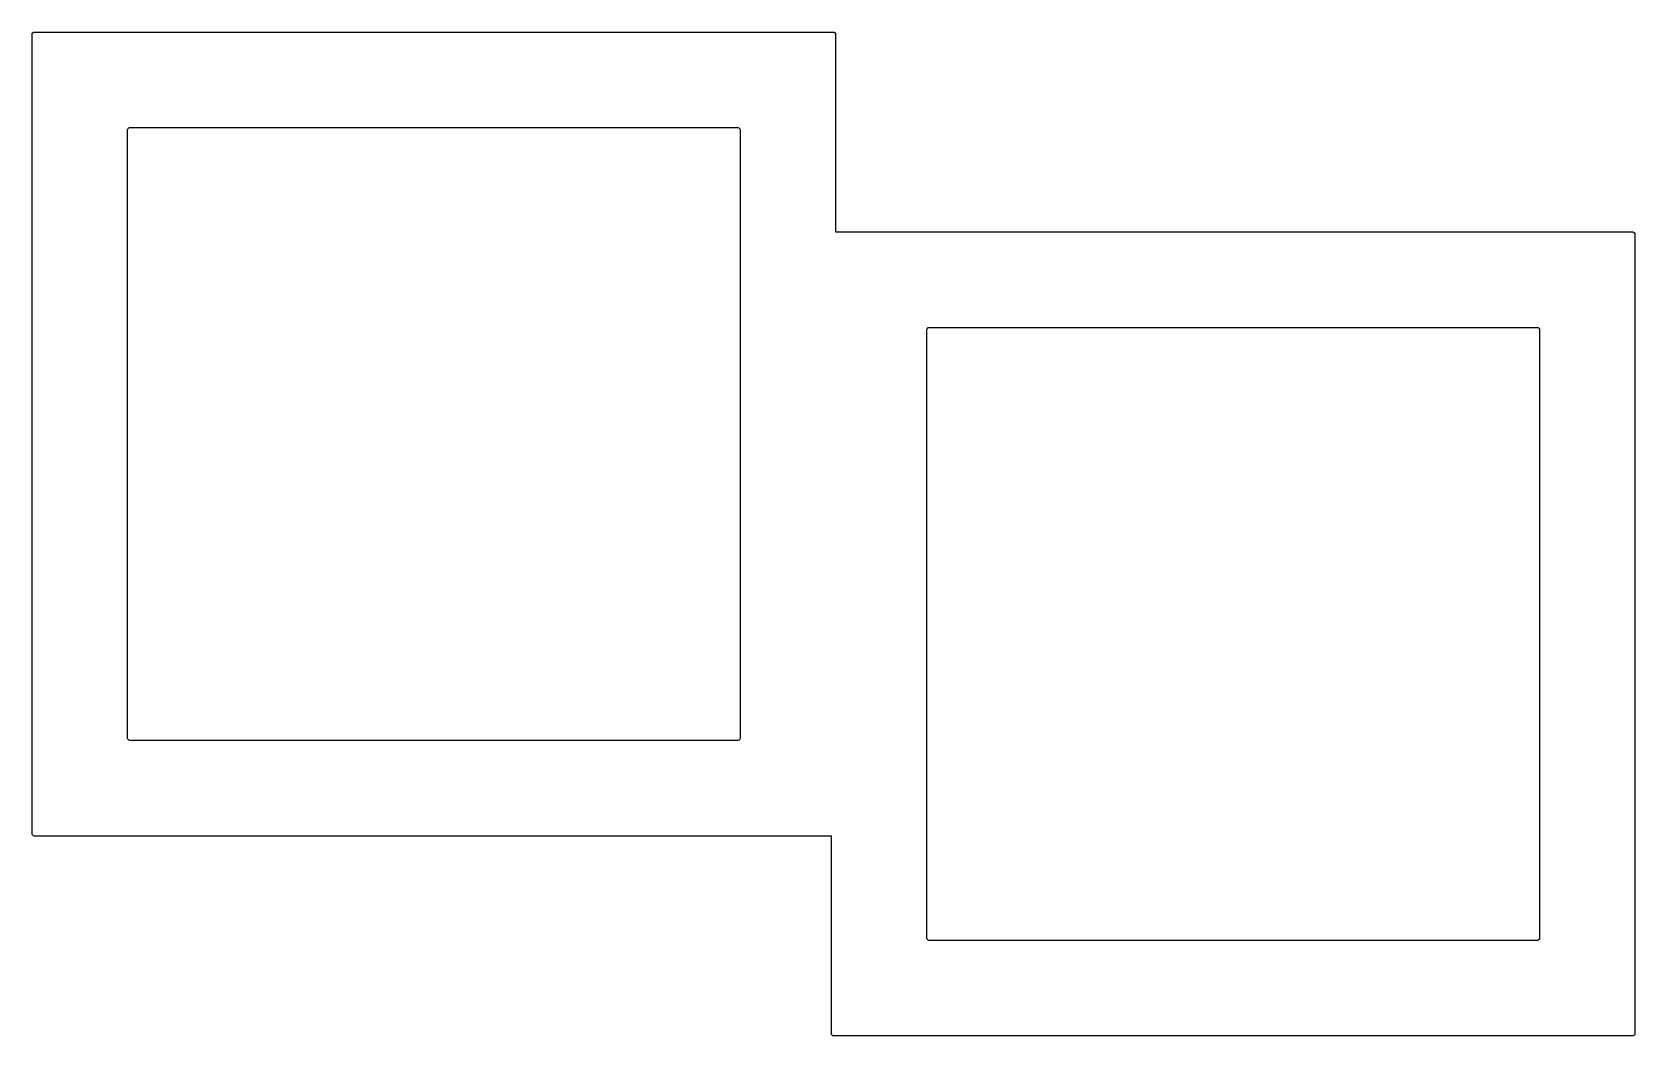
# Model space of a CAD drawing. Extents: x 4.3 to 5.8, y -7.5 to -6.56.
import ezdxf

# ---------------------------------------------------------------- set-up
doc = ezdxf.new("R2010")
doc.units = 0
doc.header["$MEASUREMENT"] = 0
doc.layers.add('VISIBLE', color=7, linetype='CONTINUOUS')

msp = doc.modelspace()

# ---------------------------------------------------------------- linework, layer by layer
at = {"layer": 'VISIBLE'}
for p, q in [((4.2956, -6.5599), (4.2957, -6.5591)), ((4.2956, -7.3099), (4.2956, -6.5599)), ((4.2957, -6.5591), (4.2968, -6.5581)), ((4.2968, -6.5581), (4.2975, -6.5579)), ((4.2975, -6.5579), (5.0475, -6.5579)), ((5.0475, -6.5579), (5.0483, -6.5581)), ((5.0483, -6.5581), (5.0493, -6.5591)), ((5.0493, -6.5591), (5.0495, -6.5599)), ((5.0495, -6.5599), (5.0495, -6.7454)), ((4.3851, -6.6495), (4.3853, -6.6487)), ((4.3851, -7.2203), (4.3851, -6.6495)), ((4.3853, -6.6487), (4.3863, -6.6476)), ((4.3863, -6.6476), (4.3871, -6.6475)), ((4.3871, -6.6475), (4.958, -6.6475)), ((4.958, -6.6475), (4.9587, -6.6476)), ((4.9587, -6.6476), (4.9598, -6.6487)), ((4.9598, -6.6487), (4.9599, -6.6495)), ((4.9599, -6.6495), (4.9599, -7.2203)), ((5.0495, -6.7454), (5.7975, -6.7454)), ((5.7975, -6.7454), (5.7983, -6.7456)), ((5.7983, -6.7456), (5.7993, -6.7466)), ((5.7993, -6.7466), (5.7995, -6.7474)), ((5.7995, -6.7474), (5.7995, -7.4974)), ((5.1351, -6.837), (5.1353, -6.8362)), ((5.1351, -7.4078), (5.1351, -6.837)), ((5.1353, -6.8362), (5.1363, -6.8351)), ((5.1363, -6.8351), (5.1371, -6.835)), ((5.1371, -6.835), (5.708, -6.835)), ((5.708, -6.835), (5.7087, -6.8351)), ((5.7087, -6.8351), (5.7098, -6.8362)), ((5.7098, -6.8362), (5.7099, -6.837)), ((5.7099, -6.837), (5.7099, -7.4078)), ((4.3853, -7.2211), (4.3851, -7.2203)), ((4.3863, -7.2221), (4.3853, -7.2211)), ((4.3871, -7.2223), (4.3863, -7.2221)), ((4.958, -7.2223), (4.3871, -7.2223)), ((4.9587, -7.2221), (4.958, -7.2223)), ((4.9598, -7.2211), (4.9587, -7.2221)), ((4.9599, -7.2203), (4.9598, -7.2211)), ((4.2957, -7.3106), (4.2956, -7.3099)), ((4.2968, -7.3117), (4.2957, -7.3106)), ((4.2975, -7.3119), (4.2968, -7.3117)), ((5.0456, -7.3119), (4.2975, -7.3119)), ((5.0456, -7.4974), (5.0456, -7.3119)), ((5.1353, -7.4086), (5.1351, -7.4078)), ((5.1363, -7.4096), (5.1353, -7.4086)), ((5.1371, -7.4098), (5.1363, -7.4096)), ((5.708, -7.4098), (5.1371, -7.4098)), ((5.7087, -7.4096), (5.708, -7.4098)), ((5.7098, -7.4086), (5.7087, -7.4096)), ((5.7099, -7.4078), (5.7098, -7.4086)), ((5.0457, -7.4981), (5.0456, -7.4974)), ((5.0468, -7.4992), (5.0457, -7.4981)), ((5.0475, -7.4994), (5.0468, -7.4992)), ((5.7975, -7.4994), (5.0475, -7.4994)), ((5.7983, -7.4992), (5.7975, -7.4994)), ((5.7993, -7.4981), (5.7983, -7.4992)), ((5.7995, -7.4974), (5.7993, -7.4981))]:
    msp.add_line(p, q, dxfattribs=at)

doc.saveas('drawing.dxf')
